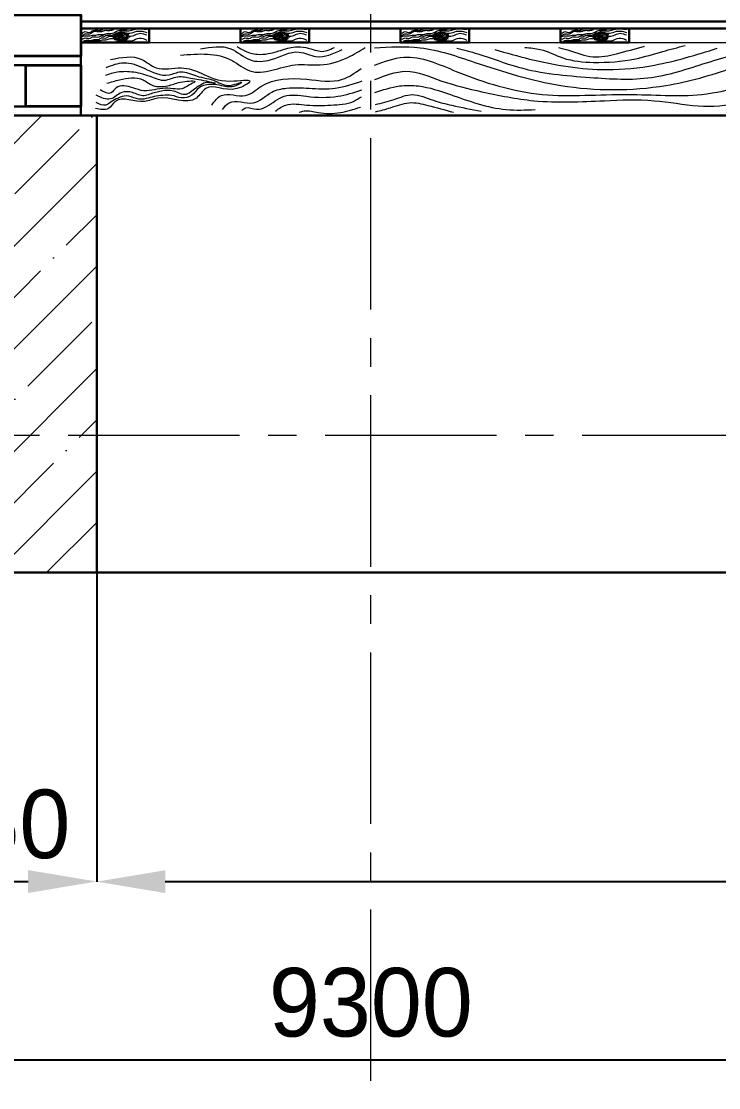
# Model space of a CAD drawing. Header units: millimetres. Extents: x 306212 to 393045, y -154783 to -111932.
# Drawn here: x 355244 to 356770, y -149484 to -147151 of the extents above; entities that cross this region are included whole.
import ezdxf

# ---------------------------------------------------------------- set-up
doc = ezdxf.new("R2010")
doc.units = ezdxf.units.MM
doc.linetypes.add('CENTER2', pattern=[1.125, 0.75, -0.125, 0.125, -0.125])
doc.layers.add('ahsap', color=222, linetype='Continuous', lineweight=13)
doc.layers.add('AKS', color=252, linetype='CENTER2')
doc.dimstyles.new('ISO-25', dxfattribs={"dimtxt": 100, "dimasz": 2.5, "dimexe": 1.25, "dimexo": 0.625, "dimtad": 1, "dimdec": 0, "dimtxsty": 'Standard', "dimcen": 2.5, "dimadec": 0, "dimazin": 0, "dimtfac": 1, "dimtdec": 0, "dimtmove": 0, "dimatfit": 3, "dimfxl": 0, "dimarcsym": 0})

# ---------------------------------------------------------------- blocks, each defined once
blk = doc.blocks.new('*D719')
at = {"layer": 'ahsap', "color": 0, "lineweight": -2}
for p, q in [((355183.5, -150173.5), (355183.5, -150176.8)), ((355333.5, -150175.5), (356908.5, -150175.5)), ((357058.5, -150173.5), (357058.5, -150176.8))]:
    blk.add_line(p, q, dxfattribs=at)
at = {"layer": 'ahsap', "color": 0}
for points in [[(355333.5, -150150.5), (355333.5, -150200.5), (355183.5, -150175.5)], [(356908.5, -150150.5), (356908.5, -150200.5), (357058.5, -150175.5)]]:
    blk.add_solid(points, dxfattribs=at)
at = {"layer": 'DEFPOINTS', "color": 0}
for p in [(355183.5, -148282.4), (357058.5, -148282.4), (357058.5, -150175.5)]:
    blk.add_point(p, dxfattribs=at)
at = {"layer": 'ahsap', "color": 0, "insert": (356121, -150050.5), "char_height": 150, "attachment_point": 5}
blk.add_mtext('1875', dxfattribs=at)
blk = doc.blocks.new('*D723')
at = {"layer": 'ahsap', "color": 0, "lineweight": -2}
for p, q in [((354958.5, -148358), (354958.5, -149033.3)), ((355408.5, -148358), (355408.5, -149033.3)), ((355108.5, -149033), (355258.5, -149033))]:
    blk.add_line(p, q, dxfattribs=at)
at = {"layer": 'ahsap', "color": 0}
for points in [[(355108.5, -149008), (355108.5, -149058), (354958.5, -149033)], [(355258.5, -149008), (355258.5, -149058), (355408.5, -149033)]]:
    blk.add_solid(points, dxfattribs=at)
at = {"layer": 'DEFPOINTS', "color": 0}
for p in [(354958.5, -148357.4), (355408.5, -148357.4), (355408.5, -149033)]:
    blk.add_point(p, dxfattribs=at)
at = {"layer": 'ahsap', "color": 0, "insert": (355183.5, -148908), "char_height": 150, "attachment_point": 5}
blk.add_mtext('450', dxfattribs=at)
blk = doc.blocks.new('*D724')
at = {"layer": 'ahsap', "color": 0, "lineweight": -2}
for p, q in [((355408.5, -148358.6), (355408.5, -149033.5)), ((360208.5, -148583), (360208.5, -149033.5)), ((355558.5, -149033.3), (360058.5, -149033.3))]:
    blk.add_line(p, q, dxfattribs=at)
at = {"layer": 'ahsap', "color": 0}
for points in [[(355558.5, -149008.3), (355558.5, -149058.3), (355408.5, -149033.3)], [(360058.5, -149008.3), (360058.5, -149058.3), (360208.5, -149033.3)]]:
    blk.add_solid(points, dxfattribs=at)
at = {"layer": 'DEFPOINTS', "color": 0}
for p in [(355408.5, -148358), (360208.5, -148582.4), (360208.5, -149033.3)]:
    blk.add_point(p, dxfattribs=at)
at = {"layer": 'ahsap', "color": 0, "insert": (357808.5, -148908.3), "char_height": 150, "attachment_point": 5}
blk.add_mtext('4800', dxfattribs=at)
blk = doc.blocks.new('*D716')
at = {"layer": 'ahsap', "color": 0, "lineweight": -2}
for p, q in [((351358.5, -148358), (351358.5, -149423.4)), ((360658.5, -149033.6), (360658.5, -149423.4)), ((351508.5, -149423.1), (360508.5, -149423.1))]:
    blk.add_line(p, q, dxfattribs=at)
at = {"layer": 'ahsap', "color": 0}
for points in [[(351508.5, -149398.1), (351508.5, -149448.1), (351358.5, -149423.1)], [(360508.5, -149398.1), (360508.5, -149448.1), (360658.5, -149423.1)]]:
    blk.add_solid(points, dxfattribs=at)
at = {"layer": 'DEFPOINTS', "color": 0}
for p in [(351358.5, -148357.4), (360658.5, -149033), (360658.5, -149423.1)]:
    blk.add_point(p, dxfattribs=at)
at = {"layer": 'ahsap', "color": 0, "insert": (356008.5, -149298.1), "char_height": 150, "attachment_point": 5}
blk.add_mtext('9300', dxfattribs=at)

msp = doc.modelspace()

# ---------------------------------------------------------------- hatches: boundary and pattern name
at = {"layer": 'ahsap'}
h = msp.add_hatch(dxfattribs=at)
h.set_pattern_fill('ANSI35', color=251, scale=25, style=0)
h.set_pattern_definition([(45, (29611.11, 0), (-112.2532, 112.2532), []), (45, (29723.36, 0), (-112.2532, 112.2532), [198.4375, -39.6875, 0, -39.6875])])
h.paths.add_polyline_path([(354958.5, -148057.4), (355183.5, -148057.4), (355183.5, -147357.4), (354958.5, -147357.4)])
h.paths.add_polyline_path([(355183.5, -148057.4), (355408.5, -148057.4), (355408.5, -147357.4), (355183.5, -147357.4)])
h.paths.add_polyline_path([(355183.5, -148357.4), (355183.5, -148057.4), (354958.5, -148057.4), (354958.5, -148357.4)])
h.paths.add_polyline_path([(355183.5, -148357.4), (355408.5, -148357.4), (355408.5, -148057.4), (355183.5, -148057.4)])

# ---------------------------------------------------------------- linework, layer by layer
at = {"layer": 'ahsap', "color": 26, "lineweight": 35}
for points in [[(355333.5, -147227.4), (355133.5, -147227.4), (355133.5, -147137.4), (355373.5, -147137.4), (355373.5, -147227.4), (355333.5, -147227.4)], [(355253.5, -147337.4), (355253.5, -147247.4), (355373.5, -147247.4), (355373.5, -147337.4), (355253.5, -147337.4)]]:
    msp.add_lwpolyline(points, dxfattribs=at)
at = {"layer": 'ahsap', "color": 46, "lineweight": 30}
for points in [[(360253.5, -147167.4), (360253.5, -147151.4), (355373.5, -147151.4), (355373.5, -147167.4), (355373.5, -147167.4), (360253.5, -147167.4)], [(355373.5, -147197.4), (355373.5, -147167.4), (355523.5, -147167.4), (355523.5, -147197.4), (355373.5, -147197.4)], [(355723.5, -147197.4), (355723.5, -147167.4), (355873.5, -147167.4), (355873.5, -147197.4), (355723.5, -147197.4)], [(356073.5, -147197.4), (356073.5, -147167.4), (356223.5, -147167.4), (356223.5, -147197.4), (356073.5, -147197.4)], [(356423.5, -147197.4), (356423.5, -147167.4), (356573.5, -147167.4), (356573.5, -147197.4), (356423.5, -147197.4)]]:
    msp.add_lwpolyline(points, dxfattribs=at)
at = {"layer": 'ahsap', "color": 46}
msp.add_lwpolyline([(355408.5, -147357.4), (355373.5, -147357.4), (355373.5, -147197.4), (360208.5, -147197.4), (360253.5, -147197.4), (360253.5, -147357.4), (360208.5, -147357.4), (355408.5, -147357.4)], dxfattribs=at)
at = {"layer": 'ahsap', "color": 251, "lineweight": 30}
for points in [[(354993.5, -147247.4), (355373.5, -147247.4), (355373.5, -147227.4), (354993.5, -147227.4), (354993.5, -147247.4)], [(355183.5, -147357.4), (354993.5, -147357.4), (354993.5, -147337.4), (355373.5, -147337.4), (355373.5, -147357.4), (355183.5, -147357.4)], [(360658.5, -148057.4), (360658.5, -148357.4), (351358.5, -148357.4), (351358.5, -148057.4), (351358.5, -147357.4), (360658.5, -147357.4), (360658.5, -148057.4)], [(355408.5, -148357.4), (354958.5, -148357.4), (354958.5, -147357.4), (355408.5, -147357.4), (355408.5, -148357.4)]]:
    msp.add_lwpolyline(points, dxfattribs=at)
at = {"layer": 'ahsap', "color": 62}
for points, knots in [([(355445.2, -147169.7), (355442.4, -147170.7), (355436.4, -147172.9), (355426.3, -147170.6), (355415.3, -147176.8), (355402.4, -147171.2), (355392.8, -147182.2), (355383.7, -147177), (355369.5, -147186.9), (355380.7, -147182.4), (355386.4, -147183.1), (355393.1, -147183.7), (355399.6, -147180.5), (355406.1, -147182.2), (355413.9, -147178.8), (355422.4, -147181.7), (355431.3, -147177.2), (355439, -147179), (355443.8, -147177.3), (355445.8, -147176.6), (355445.8, -147176.6), (355447.6, -147175.5), (355452.5, -147172.4), (355462, -147169.8), (355470.8, -147171), (355474.8, -147168.6), (355475.3, -147168.3)], [0, 0, 0, 0, 8.649495, 18.9481, 29.448578, 44.354251, 54.58503, 64.733867, 74.635228, 81.578894, 86.898862, 94.204333, 100.43687, 108.145888, 112.919729, 125.131968, 132.542597, 141.202226, 147.62514, 147.62514, 147.62514, 147.62514, 153.962632, 164.796896, 176.812519, 178.597775, 178.597775, 178.597775, 178.597775]), ([(355376.9, -147190.3), (355379, -147189.1), (355384.4, -147186.1), (355393.2, -147190.8), (355401.3, -147182.2), (355410.9, -147188.3), (355418, -147181.9), (355424.9, -147184.8), (355432.3, -147180.7), (355439.6, -147182.6), (355444.2, -147181), (355446, -147180.3), (355446, -147180.3), (355447.5, -147180), (355452.1, -147179), (355461.2, -147170.7), (355476.5, -147174), (355495.5, -147166.3), (355509.1, -147167.9), (355518.7, -147169)], [0, 0, 0, 0, 6.916449, 17.76382, 23.855728, 37.93912, 41.696469, 50.242965, 56.925375, 65.54134, 71.315329, 71.315329, 71.315329, 71.315329, 75.797404, 85.380944, 106.040347, 117.599403, 146.02527, 146.02527, 146.02527, 146.02527]), ([(355795.2, -147169.7), (355792.4, -147170.7), (355786.4, -147172.9), (355776.3, -147170.6), (355765.3, -147176.8), (355752.4, -147171.2), (355742.8, -147182.2), (355733.7, -147177), (355719.5, -147186.9), (355730.7, -147182.4), (355736.4, -147183.1), (355743.1, -147183.7), (355749.6, -147180.5), (355756.1, -147182.2), (355763.9, -147178.8), (355772.4, -147181.7), (355781.3, -147177.2), (355789, -147179), (355793.8, -147177.3), (355795.8, -147176.6), (355795.8, -147176.6), (355797.6, -147175.5), (355802.5, -147172.4), (355812, -147169.8), (355820.8, -147171), (355824.8, -147168.6), (355825.3, -147168.3)], [0, 0, 0, 0, 8.649495, 18.9481, 29.448578, 44.354251, 54.58503, 64.733867, 74.635228, 81.578894, 86.898862, 94.204333, 100.43687, 108.145888, 112.919729, 125.131968, 132.542597, 141.202226, 147.62514, 147.62514, 147.62514, 147.62514, 153.962632, 164.796896, 176.812519, 178.597775, 178.597775, 178.597775, 178.597775]), ([(355726.9, -147190.3), (355729, -147189.1), (355734.4, -147186.1), (355743.2, -147190.8), (355751.3, -147182.2), (355760.9, -147188.3), (355768, -147181.9), (355774.9, -147184.8), (355782.3, -147180.7), (355789.6, -147182.6), (355794.2, -147181), (355796, -147180.3), (355796, -147180.3), (355797.5, -147180), (355802.1, -147179), (355811.2, -147170.7), (355826.5, -147174), (355845.5, -147166.3), (355859.1, -147167.9), (355868.7, -147169)], [0, 0, 0, 0, 6.916449, 17.76382, 23.855728, 37.93912, 41.696469, 50.242965, 56.925375, 65.54134, 71.315329, 71.315329, 71.315329, 71.315329, 75.797404, 85.380944, 106.040347, 117.599403, 146.02527, 146.02527, 146.02527, 146.02527]), ([(356145.2, -147169.7), (356142.4, -147170.7), (356136.4, -147172.9), (356126.3, -147170.6), (356115.3, -147176.8), (356102.4, -147171.2), (356092.8, -147182.2), (356083.7, -147177), (356069.5, -147186.9), (356080.7, -147182.4), (356086.4, -147183.1), (356093.1, -147183.7), (356099.6, -147180.5), (356106.1, -147182.2), (356113.9, -147178.8), (356122.4, -147181.7), (356131.3, -147177.2), (356139, -147179), (356143.8, -147177.3), (356145.8, -147176.6), (356145.8, -147176.6), (356147.6, -147175.5), (356152.5, -147172.4), (356162, -147169.8), (356170.8, -147171), (356174.8, -147168.6), (356175.3, -147168.3)], [0, 0, 0, 0, 8.649495, 18.9481, 29.448578, 44.354251, 54.58503, 64.733867, 74.635228, 81.578894, 86.898862, 94.204333, 100.43687, 108.145888, 112.919729, 125.131968, 132.542597, 141.202226, 147.62514, 147.62514, 147.62514, 147.62514, 153.962632, 164.796896, 176.812519, 178.597775, 178.597775, 178.597775, 178.597775]), ([(356076.9, -147190.3), (356079, -147189.1), (356084.4, -147186.1), (356093.2, -147190.8), (356101.3, -147182.2), (356110.9, -147188.3), (356118, -147181.9), (356124.9, -147184.8), (356132.3, -147180.7), (356139.6, -147182.6), (356144.2, -147181), (356146, -147180.3), (356146, -147180.3), (356147.5, -147180), (356152.1, -147179), (356161.2, -147170.7), (356176.5, -147174), (356195.5, -147166.3), (356209.1, -147167.9), (356218.7, -147169)], [0, 0, 0, 0, 6.916449, 17.76382, 23.855728, 37.93912, 41.696469, 50.242965, 56.925375, 65.54134, 71.315329, 71.315329, 71.315329, 71.315329, 75.797404, 85.380944, 106.040347, 117.599403, 146.02527, 146.02527, 146.02527, 146.02527]), ([(356495.2, -147169.7), (356492.4, -147170.7), (356486.4, -147172.9), (356476.3, -147170.6), (356465.3, -147176.8), (356452.4, -147171.2), (356442.8, -147182.2), (356433.7, -147177), (356419.5, -147186.9), (356430.7, -147182.4), (356436.4, -147183.1), (356443.1, -147183.7), (356449.6, -147180.5), (356456.1, -147182.2), (356463.9, -147178.8), (356472.4, -147181.7), (356481.3, -147177.2), (356489, -147179), (356493.8, -147177.3), (356495.8, -147176.6), (356495.8, -147176.6), (356497.6, -147175.5), (356502.5, -147172.4), (356512, -147169.8), (356520.8, -147171), (356524.8, -147168.6), (356525.3, -147168.3)], [0, 0, 0, 0, 8.649495, 18.9481, 29.448578, 44.354251, 54.58503, 64.733867, 74.635228, 81.578894, 86.898862, 94.204333, 100.43687, 108.145888, 112.919729, 125.131968, 132.542597, 141.202226, 147.62514, 147.62514, 147.62514, 147.62514, 153.962632, 164.796896, 176.812519, 178.597775, 178.597775, 178.597775, 178.597775]), ([(356426.9, -147190.3), (356429, -147189.1), (356434.4, -147186.1), (356443.2, -147190.8), (356451.3, -147182.2), (356460.9, -147188.3), (356468, -147181.9), (356474.9, -147184.8), (356482.3, -147180.7), (356489.6, -147182.6), (356494.2, -147181), (356496, -147180.3), (356496, -147180.3), (356497.5, -147180), (356502.1, -147179), (356511.2, -147170.7), (356526.5, -147174), (356545.5, -147166.3), (356559.1, -147167.9), (356568.7, -147169)], [0, 0, 0, 0, 6.916449, 17.76382, 23.855728, 37.93912, 41.696469, 50.242965, 56.925375, 65.54134, 71.315329, 71.315329, 71.315329, 71.315329, 75.797404, 85.380944, 106.040347, 117.599403, 146.02527, 146.02527, 146.02527, 146.02527])]:
    msp.add_open_spline(points, degree=3, knots=knots, dxfattribs=at)
for points in [[(355376.4, -147177.7), (355383.3, -147173.7), (355392.3, -147176.1), (355401, -147171.1), (355414.5, -147171.1), (355421.9, -147169.1)], [(355379.7, -147194.5), (355385.8, -147192.8), (355396.9, -147192.8), (355404.1, -147190.9), (355413.4, -147190.9), (355418.9, -147187.7), (355429.6, -147187.7), (355435.3, -147184.4), (355446.8, -147184.4), (355456.9, -147181.7), (355464.7, -147177.2), (355480.9, -147177.2), (355495.9, -147173.2), (355508.7, -147173.2), (355518.5, -147175.8)], [(355381.2, -147194.8), (355386, -147194.3), (355391.2, -147194.8), (355395.2, -147195.3), (355403.9, -147194.1), (355412.8, -147194.1), (355421.1, -147191.9), (355429.1, -147191.9), (355439, -147189.2), (355450.8, -147189.2), (355464, -147184.1), (355469.3, -147181.1), (355480.4, -147184), (355492.9, -147180.7), (355504.5, -147177.6), (355517.9, -147181.2)], [(355460.6, -147184), (355460, -147184.6), (355457.6, -147185.2), (355453.7, -147185.2), (355451.1, -147186.7), (355442.5, -147189)], [(355460.6, -147184), (355457.6, -147184), (355453.9, -147181.8), (355449.8, -147182.9), (355445, -147181.6)], [(355445.1, -147184.5), (355447.9, -147179.7), (355459.5, -147176.6), (355470.3, -147176.6), (355478.5, -147181.4), (355477.2, -147186.1), (355474.4, -147191), (355460.2, -147191), (355447.8, -147191), (355445.1, -147184.5)], [(355446.6, -147184.4), (355449.1, -147180.1), (355459.7, -147177.2), (355469.5, -147177.2), (355477, -147181.6), (355475.8, -147185.9), (355473.3, -147190.3), (355460.3, -147190.3), (355449.1, -147190.3), (355446.6, -147184.4)], [(355448, -147184.3), (355450.3, -147180.3), (355459.9, -147177.8), (355468.8, -147177.8), (355475.6, -147181.7), (355474.5, -147185.6), (355472.2, -147189.6), (355460.4, -147189.6), (355450.2, -147189.6), (355448, -147184.3)], [(355449.2, -147184.3), (355451.3, -147180.7), (355460, -147178.3), (355468.1, -147178.3), (355474.3, -147181.9), (355473.4, -147185.5), (355471.2, -147189.1), (355460.5, -147189.1), (355451.2, -147189.1), (355449.2, -147184.3)], [(355459.7, -147183.2), (355458.3, -147181.8), (355456.5, -147179.9), (355454.4, -147179.9), (355453, -147177.8), (355450, -147177)], [(355460.8, -147184.5), (355460.5, -147184.9), (355458.1, -147186.4), (355454.7, -147188.3), (355453.2, -147189.8), (355450.4, -147192.6)], [(355461, -147184.9), (355460.9, -147185.4), (355459.9, -147187.1), (355458.7, -147189.2), (355458.1, -147191.6), (355458.1, -147193.7)], [(355461.2, -147183.5), (355460.9, -147182.3), (355461.4, -147180.3), (355460.7, -147179.2), (355460.2, -147177.2), (355460.7, -147175.3)], [(355461.1, -147183.9), (355461.2, -147184.1), (355461.8, -147184.9), (355463, -147186.5), (355466.3, -147187.4), (355470.8, -147188), (355477.4, -147189.7)], [(355461.2, -147183.5), (355462.4, -147181.3), (355465, -147179.8), (355465.6, -147177.5), (355466.9, -147175.3)], [(355461.2, -147183.5), (355464.5, -147182.6), (355467.7, -147180.7), (355470.7, -147179.9), (355471.6, -147178.5), (355474.3, -147176.9)], [(355461.2, -147183.5), (355464.4, -147185.3), (355468.1, -147185.3), (355473.4, -147185.3), (355478, -147185.3), (355480.2, -147185.9)], [(355726.4, -147177.7), (355733.3, -147173.7), (355742.3, -147176.1), (355751, -147171.1), (355764.5, -147171.1), (355771.9, -147169.1)], [(355729.7, -147194.5), (355735.8, -147192.8), (355746.9, -147192.8), (355754.1, -147190.9), (355763.4, -147190.9), (355768.9, -147187.7), (355779.6, -147187.7), (355785.3, -147184.4), (355796.8, -147184.4), (355806.9, -147181.7), (355814.7, -147177.2), (355830.9, -147177.2), (355845.9, -147173.2), (355858.7, -147173.2), (355868.5, -147175.8)], [(355731.2, -147194.8), (355736, -147194.3), (355741.2, -147194.8), (355745.2, -147195.3), (355753.9, -147194.1), (355762.8, -147194.1), (355771.1, -147191.9), (355779.1, -147191.9), (355789, -147189.2), (355800.8, -147189.2), (355814, -147184.1), (355819.3, -147181.1), (355830.4, -147184), (355842.9, -147180.7), (355854.5, -147177.6), (355867.9, -147181.2)], [(355810.6, -147184), (355810, -147184.6), (355807.6, -147185.2), (355803.7, -147185.2), (355801.1, -147186.7), (355792.5, -147189)], [(355810.6, -147184), (355807.6, -147184), (355803.9, -147181.8), (355799.8, -147182.9), (355795, -147181.6)], [(355795.1, -147184.5), (355797.9, -147179.7), (355809.5, -147176.6), (355820.3, -147176.6), (355828.5, -147181.4), (355827.2, -147186.1), (355824.4, -147191), (355810.2, -147191), (355797.8, -147191), (355795.1, -147184.5)], [(355796.6, -147184.4), (355799.1, -147180.1), (355809.7, -147177.2), (355819.5, -147177.2), (355827, -147181.6), (355825.8, -147185.9), (355823.3, -147190.3), (355810.3, -147190.3), (355799.1, -147190.3), (355796.6, -147184.4)], [(355798, -147184.3), (355800.3, -147180.3), (355809.9, -147177.8), (355818.8, -147177.8), (355825.6, -147181.7), (355824.5, -147185.6), (355822.2, -147189.6), (355810.4, -147189.6), (355800.2, -147189.6), (355798, -147184.3)], [(355799.2, -147184.3), (355801.3, -147180.7), (355810, -147178.3), (355818.1, -147178.3), (355824.3, -147181.9), (355823.4, -147185.5), (355821.2, -147189.1), (355810.5, -147189.1), (355801.2, -147189.1), (355799.2, -147184.3)], [(355809.7, -147183.2), (355808.3, -147181.8), (355806.5, -147179.9), (355804.4, -147179.9), (355803, -147177.8), (355800, -147177)], [(355810.8, -147184.5), (355810.5, -147184.9), (355808.1, -147186.4), (355804.7, -147188.3), (355803.2, -147189.8), (355800.4, -147192.6)], [(355811, -147184.9), (355810.9, -147185.4), (355809.9, -147187.1), (355808.7, -147189.2), (355808.1, -147191.6), (355808.1, -147193.7)], [(355811.2, -147183.5), (355810.9, -147182.3), (355811.4, -147180.3), (355810.7, -147179.2), (355810.2, -147177.2), (355810.7, -147175.3)], [(355811.1, -147183.9), (355811.2, -147184.1), (355811.8, -147184.9), (355813, -147186.5), (355816.3, -147187.4), (355820.8, -147188), (355827.4, -147189.7)], [(355811.2, -147183.5), (355812.4, -147181.3), (355815, -147179.8), (355815.6, -147177.5), (355816.9, -147175.3)], [(355811.2, -147183.5), (355814.5, -147182.6), (355817.7, -147180.7), (355820.7, -147179.9), (355821.6, -147178.5), (355824.3, -147176.9)], [(355811.2, -147183.5), (355814.4, -147185.3), (355818.1, -147185.3), (355823.4, -147185.3), (355828, -147185.3), (355830.2, -147185.9)], [(356076.4, -147177.7), (356083.3, -147173.7), (356092.3, -147176.1), (356101, -147171.1), (356114.5, -147171.1), (356121.9, -147169.1)], [(356079.7, -147194.5), (356085.8, -147192.8), (356096.9, -147192.8), (356104.1, -147190.9), (356113.4, -147190.9), (356118.9, -147187.7), (356129.6, -147187.7), (356135.3, -147184.4), (356146.8, -147184.4), (356156.9, -147181.7), (356164.7, -147177.2), (356180.9, -147177.2), (356195.9, -147173.2), (356208.7, -147173.2), (356218.5, -147175.8)], [(356081.2, -147194.8), (356086, -147194.3), (356091.2, -147194.8), (356095.2, -147195.3), (356103.9, -147194.1), (356112.8, -147194.1), (356121.1, -147191.9), (356129.1, -147191.9), (356139, -147189.2), (356150.8, -147189.2), (356164, -147184.1), (356169.3, -147181.1), (356180.4, -147184), (356192.9, -147180.7), (356204.5, -147177.6), (356217.9, -147181.2)], [(356160.6, -147184), (356160, -147184.6), (356157.6, -147185.2), (356153.7, -147185.2), (356151.1, -147186.7), (356142.5, -147189)], [(356160.6, -147184), (356157.6, -147184), (356153.9, -147181.8), (356149.8, -147182.9), (356145, -147181.6)], [(356145.1, -147184.5), (356147.9, -147179.7), (356159.5, -147176.6), (356170.3, -147176.6), (356178.5, -147181.4), (356177.2, -147186.1), (356174.4, -147191), (356160.2, -147191), (356147.8, -147191), (356145.1, -147184.5)], [(356146.6, -147184.4), (356149.1, -147180.1), (356159.7, -147177.2), (356169.5, -147177.2), (356177, -147181.6), (356175.8, -147185.9), (356173.3, -147190.3), (356160.3, -147190.3), (356149.1, -147190.3), (356146.6, -147184.4)], [(356148, -147184.3), (356150.3, -147180.3), (356159.9, -147177.8), (356168.8, -147177.8), (356175.6, -147181.7), (356174.5, -147185.6), (356172.2, -147189.6), (356160.4, -147189.6), (356150.2, -147189.6), (356148, -147184.3)], [(356149.2, -147184.3), (356151.3, -147180.7), (356160, -147178.3), (356168.1, -147178.3), (356174.3, -147181.9), (356173.4, -147185.5), (356171.2, -147189.1), (356160.5, -147189.1), (356151.2, -147189.1), (356149.2, -147184.3)], [(356159.7, -147183.2), (356158.3, -147181.8), (356156.5, -147179.9), (356154.4, -147179.9), (356153, -147177.8), (356150, -147177)], [(356160.8, -147184.5), (356160.5, -147184.9), (356158.1, -147186.4), (356154.7, -147188.3), (356153.2, -147189.8), (356150.4, -147192.6)], [(356161, -147184.9), (356160.9, -147185.4), (356159.9, -147187.1), (356158.7, -147189.2), (356158.1, -147191.6), (356158.1, -147193.7)], [(356161.2, -147183.5), (356160.9, -147182.3), (356161.4, -147180.3), (356160.7, -147179.2), (356160.2, -147177.2), (356160.7, -147175.3)], [(356161.1, -147183.9), (356161.2, -147184.1), (356161.8, -147184.9), (356163, -147186.5), (356166.3, -147187.4), (356170.8, -147188), (356177.4, -147189.7)], [(356161.2, -147183.5), (356162.4, -147181.3), (356165, -147179.8), (356165.6, -147177.5), (356166.9, -147175.3)], [(356161.2, -147183.5), (356164.5, -147182.6), (356167.7, -147180.7), (356170.7, -147179.9), (356171.6, -147178.5), (356174.3, -147176.9)], [(356161.2, -147183.5), (356164.4, -147185.3), (356168.1, -147185.3), (356173.4, -147185.3), (356178, -147185.3), (356180.2, -147185.9)], [(356426.4, -147177.7), (356433.3, -147173.7), (356442.3, -147176.1), (356451, -147171.1), (356464.5, -147171.1), (356471.9, -147169.1)], [(356429.7, -147194.5), (356435.8, -147192.8), (356446.9, -147192.8), (356454.1, -147190.9), (356463.4, -147190.9), (356468.9, -147187.7), (356479.6, -147187.7), (356485.3, -147184.4), (356496.8, -147184.4), (356506.9, -147181.7), (356514.7, -147177.2), (356530.9, -147177.2), (356545.9, -147173.2), (356558.7, -147173.2), (356568.5, -147175.8)], [(356431.2, -147194.8), (356436, -147194.3), (356441.2, -147194.8), (356445.2, -147195.3), (356453.9, -147194.1), (356462.8, -147194.1), (356471.1, -147191.9), (356479.1, -147191.9), (356489, -147189.2), (356500.8, -147189.2), (356514, -147184.1), (356519.3, -147181.1), (356530.4, -147184), (356542.9, -147180.7), (356554.5, -147177.6), (356567.9, -147181.2)], [(356510.6, -147184), (356510, -147184.6), (356507.6, -147185.2), (356503.7, -147185.2), (356501.1, -147186.7), (356492.5, -147189)], [(356510.6, -147184), (356507.6, -147184), (356503.9, -147181.8), (356499.8, -147182.9), (356495, -147181.6)], [(356495.1, -147184.5), (356497.9, -147179.7), (356509.5, -147176.6), (356520.3, -147176.6), (356528.5, -147181.4), (356527.2, -147186.1), (356524.4, -147191), (356510.2, -147191), (356497.8, -147191), (356495.1, -147184.5)], [(356496.6, -147184.4), (356499.1, -147180.1), (356509.7, -147177.2), (356519.5, -147177.2), (356527, -147181.6), (356525.8, -147185.9), (356523.3, -147190.3), (356510.3, -147190.3), (356499.1, -147190.3), (356496.6, -147184.4)], [(356498, -147184.3), (356500.3, -147180.3), (356509.9, -147177.8), (356518.8, -147177.8), (356525.6, -147181.7), (356524.5, -147185.6), (356522.2, -147189.6), (356510.4, -147189.6), (356500.2, -147189.6), (356498, -147184.3)], [(356499.2, -147184.3), (356501.3, -147180.7), (356510, -147178.3), (356518.1, -147178.3), (356524.3, -147181.9), (356523.4, -147185.5), (356521.2, -147189.1), (356510.5, -147189.1), (356501.2, -147189.1), (356499.2, -147184.3)], [(356509.7, -147183.2), (356508.3, -147181.8), (356506.5, -147179.9), (356504.4, -147179.9), (356503, -147177.8), (356500, -147177)], [(356510.8, -147184.5), (356510.5, -147184.9), (356508.1, -147186.4), (356504.7, -147188.3), (356503.2, -147189.8), (356500.4, -147192.6)], [(356511, -147184.9), (356510.9, -147185.4), (356509.9, -147187.1), (356508.7, -147189.2), (356508.1, -147191.6), (356508.1, -147193.7)], [(356511.2, -147183.5), (356510.9, -147182.3), (356511.4, -147180.3), (356510.7, -147179.2), (356510.2, -147177.2), (356510.7, -147175.3)], [(356511.1, -147183.9), (356511.2, -147184.1), (356511.8, -147184.9), (356513, -147186.5), (356516.3, -147187.4), (356520.8, -147188), (356527.4, -147189.7)], [(356511.2, -147183.5), (356512.4, -147181.3), (356515, -147179.8), (356515.6, -147177.5), (356516.9, -147175.3)], [(356511.2, -147183.5), (356514.5, -147182.6), (356517.7, -147180.7), (356520.7, -147179.9), (356521.6, -147178.5), (356524.3, -147176.9)], [(356511.2, -147183.5), (356514.4, -147185.3), (356518.1, -147185.3), (356523.4, -147185.3), (356528, -147185.3), (356530.2, -147185.9)], [(355452.7, -147195.2), (355458.2, -147193.7), (355473.8, -147193.7), (355485.3, -147193.7), (355501.8, -147188), (355518.2, -147192.4)], [(355802.7, -147195.2), (355808.2, -147193.7), (355823.8, -147193.7), (355835.3, -147193.7), (355851.8, -147188), (355868.2, -147192.4)], [(356152.7, -147195.2), (356158.2, -147193.7), (356173.8, -147193.7), (356185.3, -147193.7), (356201.8, -147188), (356218.2, -147192.4)], [(356502.7, -147195.2), (356508.2, -147193.7), (356523.8, -147193.7), (356535.3, -147193.7), (356551.8, -147188), (356568.2, -147192.4)]]:
    msp.add_spline(points, degree=3, dxfattribs=at)
at = {"layer": 'ahsap', "color": 46}
for points in [[(355592, -147225.3), (355704.7, -147237.2), (355743.9, -147259.8), (355842.9, -147246.6), (355897.5, -147246.6), (355958.3, -147230.2), (355996.2, -147208.4)], [(355635.6, -147211.6), (355702.1, -147211.6), (355742.9, -147235.2), (355790, -147235.2), (355851.8, -147218.6), (355888.2, -147228.4), (355945.4, -147213)], [(355716, -147206.5), (355732.6, -147216.1), (355760.3, -147223.5), (355807.2, -147216.2), (355838.2, -147208), (355882.5, -147212.9), (355897.4, -147216.9), (355928.8, -147208.4)], [(356016.2, -147209.1), (356116.6, -147209.1), (356235.9, -147241.1), (356424.5, -147291.6), (356654.3, -147291.6), (356801.2, -147252.3), (356955.5, -147210.9), (357115.3, -147253.7)], [(356196.4, -147210.1), (356242.7, -147222.5), (356331.4, -147251.6), (356488.1, -147274.1), (356622.8, -147274.1), (356751.3, -147239.7), (356874.1, -147206.8)], [(356345.7, -147208.7), (356379.4, -147212.9), (356428.9, -147231.4), (356496.2, -147241.1), (356587.5, -147233.3), (356647.3, -147217.3), (356696.1, -147204.2)], [(356419, -147208.8), (356441.2, -147214.7), (356494.8, -147229.1), (356546.1, -147222.2), (356607.4, -147205.8)], [(355438.7, -147234.9), (355507.4, -147234.9), (355539, -147253.1), (355593.5, -147253.1), (355637.3, -147264.9), (355701.5, -147282.1), (355743.7, -147282.1), (355715.1, -147298.6), (355647.1, -147298.6), (355626.6, -147319.1), (355542.3, -147319.1), (355513, -147326.9), (355449.2, -147326.9), (355434.2, -147342), (355406.1, -147342)], [(356016.7, -147247.1), (356080.5, -147230), (356195.3, -147260.8), (356383.5, -147311.2), (356571.1, -147311.2), (356732.7, -147311.2), (356912, -147263.1), (356970.9, -147247.3), (357121.2, -147287.6)], [(356279.7, -147213.3), (356356, -147233.8), (356525.5, -147257), (356629.5, -147247.1), (356766.3, -147210.4)], [(355429.4, -147252.3), (355467.8, -147242), (355512.5, -147254), (355566.9, -147268.6), (355592.6, -147261.7), (355626.9, -147270.9), (355668.7, -147282.1), (355702.6, -147291.1), (355726.2, -147284.8), (355713.2, -147292.3), (355682.5, -147292.3), (355660.6, -147289.5), (355632.4, -147297), (355616.6, -147312.8), (355593.7, -147319), (355572.7, -147313.4), (355553.1, -147313.4), (355534.1, -147315.8), (355516.7, -147320.5), (355495.5, -147320.5), (355472.8, -147314.4), (355455.4, -147319.1), (355440.2, -147327.8), (355428.5, -147334.6), (355407.7, -147329)], [(355660.4, -147334.5), (355681.3, -147313.6), (355734.2, -147313.6), (355767.8, -147294.2), (355868.1, -147278.2), (355946.5, -147278.2), (355987.1, -147254.7)], [(355427.8, -147269.1), (355453.9, -147262.1), (355489.5, -147262.1), (355527.1, -147272.2), (355557, -147280.2), (355585.7, -147272.5), (355614.3, -147275.7), (355655.1, -147283.4), (355668.2, -147286.9), (355655.7, -147285.2), (355643.1, -147286.9), (355628, -147295.6), (355616.6, -147304.2), (355604.2, -147311.4), (355576.4, -147303.9), (355550.3, -147303.9), (355524.5, -147310.9), (355512.4, -147314.1), (355486.6, -147307.2), (355463.3, -147307.2), (355439, -147321.2), (355407.5, -147312.7)], [(355430.7, -147286.8), (355458.4, -147279.3), (355510, -147279.3), (355531.1, -147291.5), (355567.6, -147291.5), (355596.7, -147283.7), (355623.3, -147283.7), (355610.3, -147291.2), (355599, -147297.7), (355559.1, -147297.7), (355511.9, -147303.3), (355487.6, -147296.8), (355451, -147296.8), (355440, -147307.8), (355416.4, -147301.5)], [(356017.4, -147278.9), (356085.2, -147260.7), (356161.9, -147281.2), (356251.5, -147305.3), (356365.3, -147325), (356519.5, -147325), (356628.6, -147325), (356814.8, -147325), (356865.9, -147295.5), (356957.1, -147271.1), (357124.5, -147316)], [(355683.8, -147344.1), (355698.3, -147329.6), (355751.4, -147329.6), (355791.8, -147306.2), (355824.2, -147297.6), (355873.2, -147297.6), (355930.7, -147297.6), (355989.5, -147281.8)], [(355726.5, -147345.4), (355734.7, -147340.7), (355758.2, -147343.8), (355779.8, -147338), (355819.1, -147315.3), (355867.6, -147315.3), (355936.4, -147315.3), (355988.5, -147301.3)], [(356017.1, -147307.4), (356071.4, -147292.8), (356112.9, -147292.8), (356182.6, -147311.5), (356304.9, -147344.3), (356368.1, -147344.3)], [(355799.7, -147347.7), (355822.5, -147334.6), (355868.2, -147334.6), (355921.2, -147334.6), (355970.4, -147326.4), (355988, -147316.2)], [(356018.8, -147333.2), (356059.8, -147322.2), (356099.1, -147311.7), (356145.6, -147324.2), (356185.5, -147334.9), (356249.9, -147348.2)], [(355851.8, -147350.2), (355862.6, -147347.3), (355893.2, -147350.8), (355941.9, -147350.8), (355985.6, -147339.1)], [(356018.8, -147349.1), (356051.3, -147340.4), (356092.1, -147329.5), (356133.3, -147335.2), (356189.3, -147350.2)]]:
    msp.add_spline(points, degree=3, dxfattribs=at)
at = {"layer": 'AKS', "color": 1, "lineweight": 5, "ltscale": 500}
msp.add_line((356008.5, -150594.3), (356008.5, -137035.6), dxfattribs=at)
at = {"layer": 'AKS', "lineweight": 5, "ltscale": 500}
msp.add_line((361908.5, -148057.4), (347333.5, -148057.4), dxfattribs=at)

# ---------------------------------------------------------------- dimensions: what is measured, and where the dimension line sits
at = {"layer": 'ahsap', "color": 0}
for base, p1, p2, override, picture, middle in [((357058.5, -150175.5), (355183.5, -148282.4), (357058.5, -148282.4), {"dimtxt": 150, "dimasz": 150, "dimgap": 50, "dimfxl": 2, "dimfxlon": 1}, '*D719', (356121, -150175.5)), ((360658.5, -149423.1), (351358.5, -148357.4), (360658.5, -149033), {"dimtxt": 150, "dimasz": 150, "dimexe": 0.25, "dimgap": 50, "dimdle": 0.25, "dimfxl": 0.25}, '*D716', (356008.5, -149423.1)), ((355408.5, -149033), (354958.5, -148357.4), (355408.5, -148357.4), {"dimtxt": 150, "dimasz": 150, "dimexe": 0.25, "dimgap": 50, "dimdle": 0.25, "dimfxl": 0.25}, '*D723', (355183.5, -149033))]:
    dim = msp.add_linear_dim(base=base, p1=p1, p2=p2, dimstyle='ISO-25', override=override, dxfattribs=at)
    dim.commit()
    dim.dimension.update_dxf_attribs({"geometry": picture, "text_midpoint": middle, "dimtype": 160})
dim = msp.add_linear_dim(base=(360208.5, -149033.3), p1=(355408.5, -148358), p2=(360208.5, -148582.4), dimstyle='ISO-25', override={"dimtxt": 150, "dimasz": 150, "dimexe": 0.25, "dimgap": 50, "dimdle": 0.25, "dimfxl": 0.25}, dxfattribs=at)
dim.commit()
dim.dimension.update_dxf_attribs({"geometry": '*D724', "text_midpoint": (357808.5, -148908.3)})

doc.saveas('drawing.dxf')
